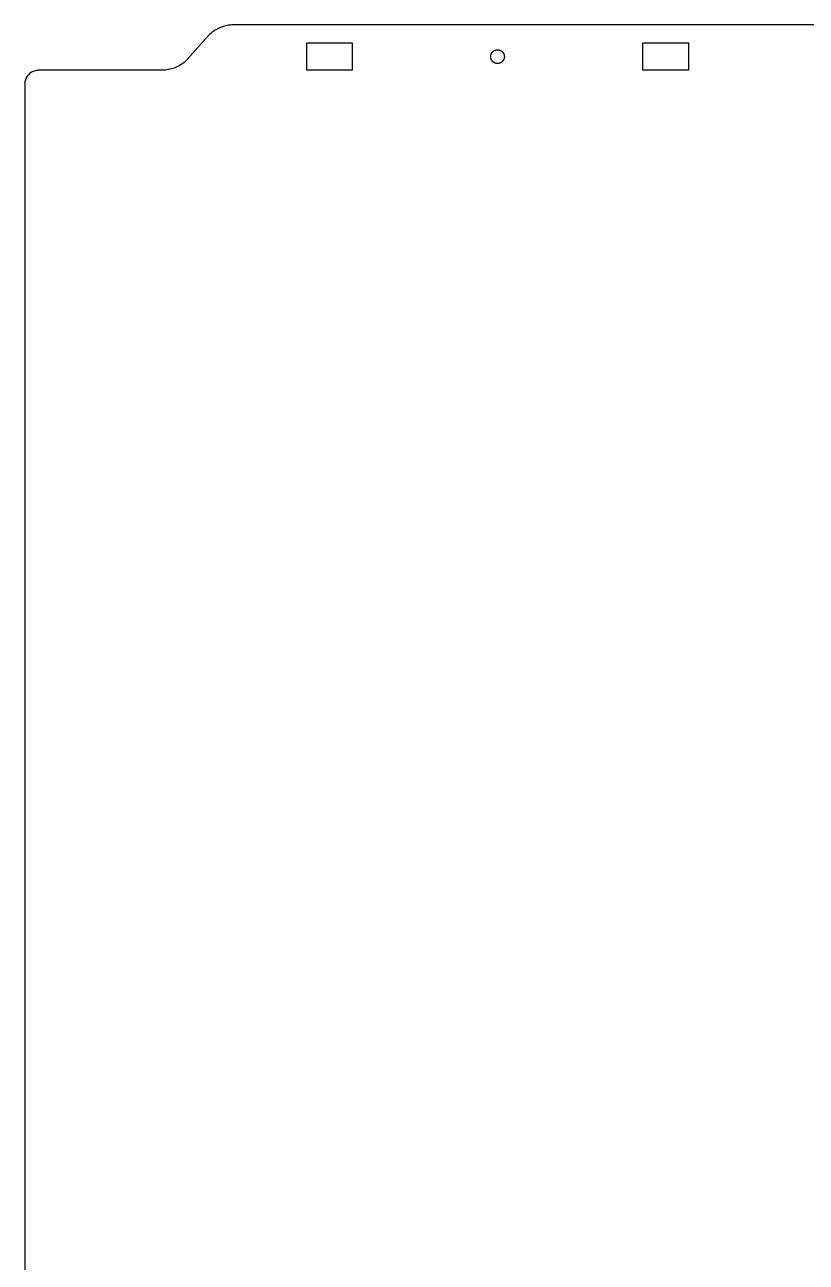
# Model space of a CAD drawing. Header units: metres. Extents: x -178 to 166, y -272 to 272.
# Drawn here: x -177.5 to -6, y 0 to 271.5 of the extents above; entities that cross this region are included whole.
import ezdxf

# ---------------------------------------------------------------- set-up
doc = ezdxf.new("R2010")
doc.units = ezdxf.units.M

msp = doc.modelspace()

# ---------------------------------------------------------------- linework, layer by layer
for p, q in [((-131.5, 271.5), (-131.814, 271.494)), ((119.5, 271.5), (-131.5, 271.5)), ((-137.157, 269.157), (-141.843, 263.843)), ((-136.93, 269.375), (-137.157, 269.157)), ((-136.696, 269.583), (-136.93, 269.375)), ((-136.453, 269.783), (-136.696, 269.583)), ((-136.202, 269.972), (-136.453, 269.783)), ((-135.945, 270.152), (-136.202, 269.972)), ((-135.68, 270.321), (-135.945, 270.152)), ((-135.409, 270.48), (-135.68, 270.321)), ((-135.132, 270.628), (-135.409, 270.48)), ((-134.849, 270.765), (-135.132, 270.628)), ((-134.561, 270.891), (-134.849, 270.765)), ((-134.269, 271.006), (-134.561, 270.891)), ((-133.972, 271.108), (-134.269, 271.006)), ((-133.672, 271.2), (-133.972, 271.108)), ((-133.368, 271.279), (-133.672, 271.2)), ((-133.061, 271.346), (-133.368, 271.279)), ((-132.751, 271.402), (-133.061, 271.346)), ((-132.44, 271.445), (-132.751, 271.402)), ((-132.128, 271.475), (-132.44, 271.445)), ((-131.814, 271.494), (-132.128, 271.475)), ((-115.625, 261.5), (-115.625, 267.5)), ((-115.625, 267.5), (-105.625, 267.5)), ((-105.625, 267.5), (-105.625, 261.5)), ((-41.875, 261.5), (-41.875, 267.5)), ((-41.875, 267.5), (-31.875, 267.5)), ((-31.875, 267.5), (-31.875, 261.5)), ((-142.304, 263.417), (-142.547, 263.217)), ((-142.07, 263.625), (-142.304, 263.417)), ((-141.843, 263.843), (-142.07, 263.625)), ((-75.25, 264.5), (-75.2498, 264.526)), ((-75.2498, 264.474), (-75.25, 264.5)), ((-75.2498, 264.526), (-75.2491, 264.552)), ((-75.2491, 264.448), (-75.2498, 264.474)), ((-75.2491, 264.552), (-75.2479, 264.578)), ((-75.2479, 264.421), (-75.2491, 264.448)), ((-75.2479, 264.578), (-75.2463, 264.605)), ((-75.2463, 264.395), (-75.2479, 264.421)), ((-75.2463, 264.605), (-75.2443, 264.631)), ((-75.2443, 264.369), (-75.2463, 264.395)), ((-75.2443, 264.631), (-75.2418, 264.657)), ((-75.2418, 264.343), (-75.2443, 264.369)), ((-75.2418, 264.657), (-75.2388, 264.683)), ((-75.2388, 264.317), (-75.2418, 264.343)), ((-75.2388, 264.683), (-75.2354, 264.709)), ((-75.2354, 264.291), (-75.2388, 264.317)), ((-75.2354, 264.709), (-75.2315, 264.735)), ((-75.2315, 264.265), (-75.2354, 264.291)), ((-75.2315, 264.735), (-75.2272, 264.76)), ((-75.2272, 264.24), (-75.2315, 264.265)), ((-75.2272, 264.76), (-75.2224, 264.786)), ((-75.2224, 264.214), (-75.2272, 264.24)), ((-75.2224, 264.786), (-75.2172, 264.812)), ((-75.2172, 264.188), (-75.2224, 264.214)), ((-75.2172, 264.812), (-75.2115, 264.837)), ((-75.2115, 264.163), (-75.2172, 264.188)), ((-75.2115, 264.837), (-75.2054, 264.863)), ((-75.2054, 264.137), (-75.2115, 264.163)), ((-75.2054, 264.863), (-75.1989, 264.888)), ((-75.1989, 264.112), (-75.2054, 264.137)), ((-75.1989, 264.888), (-75.1919, 264.913)), ((-75.1919, 264.087), (-75.1989, 264.112)), ((-75.1919, 264.913), (-75.1844, 264.939)), ((-75.1844, 264.061), (-75.1919, 264.087)), ((-75.1844, 264.939), (-75.1766, 264.964)), ((-75.1766, 264.036), (-75.1844, 264.061)), ((-75.1766, 264.964), (-75.1683, 264.988)), ((-75.1683, 264.012), (-75.1766, 264.036)), ((-75.1683, 264.988), (-75.1595, 265.013)), ((-75.1595, 263.987), (-75.1683, 264.012)), ((-75.1595, 265.013), (-75.1504, 265.038)), ((-75.1504, 263.962), (-75.1595, 263.987)), ((-75.1504, 265.038), (-75.1408, 265.062)), ((-75.1408, 263.938), (-75.1504, 263.962)), ((-75.1408, 265.062), (-75.1308, 265.086)), ((-75.1308, 263.914), (-75.1408, 263.938)), ((-75.1308, 265.086), (-75.1203, 265.11)), ((-75.1203, 263.89), (-75.1308, 263.914)), ((-75.1203, 265.11), (-75.1095, 265.134)), ((-75.1095, 263.866), (-75.1203, 263.89)), ((-75.1095, 265.134), (-75.0982, 265.158)), ((-75.0982, 263.842), (-75.1095, 263.866)), ((-75.0982, 265.158), (-75.0865, 265.181)), ((-75.0865, 263.819), (-75.0982, 263.842)), ((-75.0865, 265.181), (-75.0744, 265.204)), ((-75.0744, 263.796), (-75.0865, 263.819)), ((-75.0744, 265.204), (-75.0619, 265.227)), ((-75.0619, 263.773), (-75.0744, 263.796)), ((-75.0619, 265.227), (-75.049, 265.25)), ((-75.049, 263.75), (-75.0619, 263.773)), ((-75.049, 265.25), (-75.0357, 265.273)), ((-75.0357, 263.727), (-75.049, 263.75)), ((-75.0357, 265.273), (-75.0221, 265.295)), ((-75.0221, 263.705), (-75.0357, 263.727)), ((-75.0221, 265.295), (-75.008, 265.317)), ((-75.008, 263.683), (-75.0221, 263.705)), ((-75.008, 265.317), (-74.9935, 265.339)), ((-74.9935, 263.661), (-75.008, 263.683)), ((-74.9935, 265.339), (-74.9787, 265.36)), ((-74.9787, 263.64), (-74.9935, 263.661)), ((-74.9787, 265.36), (-74.9635, 265.382)), ((-74.9635, 263.618), (-74.9787, 263.64)), ((-74.9635, 265.382), (-74.948, 265.403)), ((-74.948, 263.597), (-74.9635, 263.618)), ((-74.948, 265.403), (-74.932, 265.423)), ((-74.932, 263.577), (-74.948, 263.597)), ((-74.932, 265.423), (-74.9157, 265.444)), ((-74.9157, 263.556), (-74.932, 263.577)), ((-74.9157, 265.444), (-74.8991, 265.464)), ((-74.8991, 263.536), (-74.9157, 263.556)), ((-74.8991, 265.464), (-74.882, 265.484)), ((-74.882, 263.516), (-74.8991, 263.536)), ((-74.882, 265.484), (-74.8647, 265.504)), ((-74.8647, 263.496), (-74.882, 263.516)), ((-74.8647, 265.504), (-74.847, 265.523)), ((-74.847, 263.477), (-74.8647, 263.496)), ((-74.847, 265.523), (-74.829, 265.542)), ((-74.829, 263.458), (-74.847, 263.477)), ((-74.829, 265.542), (-74.8107, 265.561)), ((-74.8107, 263.439), (-74.829, 263.458)), ((-74.8107, 265.561), (-74.792, 265.579)), ((-74.792, 263.421), (-74.8107, 263.439)), ((-74.792, 265.579), (-74.773, 265.597)), ((-74.773, 263.403), (-74.792, 263.421)), ((-74.773, 265.597), (-74.7537, 265.615)), ((-74.7537, 263.385), (-74.773, 263.403)), ((-74.7537, 265.615), (-74.7341, 265.632)), ((-74.7341, 263.368), (-74.7537, 263.385)), ((-74.7341, 265.632), (-74.7142, 265.649)), ((-74.7142, 263.351), (-74.7341, 263.368)), ((-74.7142, 265.649), (-74.694, 265.666)), ((-74.694, 265.666), (-74.6735, 265.682)), ((-74.6735, 265.682), (-74.6527, 265.698)), ((-74.6527, 265.698), (-74.6317, 265.714)), ((-74.6317, 265.714), (-74.6104, 265.729)), ((-74.6104, 265.729), (-74.5888, 265.744)), ((-74.5888, 265.744), (-74.567, 265.758)), ((-74.567, 265.758), (-74.5449, 265.772)), ((-74.5449, 265.772), (-74.5226, 265.786)), ((-74.5226, 265.786), (-74.5, 265.799)), ((-74.5, 265.799), (-74.4772, 265.812)), ((-74.4772, 265.812), (-74.4542, 265.824)), ((-74.4542, 265.824), (-74.431, 265.837)), ((-74.431, 265.837), (-74.4075, 265.848)), ((-74.4075, 265.848), (-74.3839, 265.859)), ((-74.3839, 265.859), (-74.3601, 265.87)), ((-74.3601, 265.87), (-74.3361, 265.881)), ((-74.3361, 265.881), (-74.3119, 265.891)), ((-74.3119, 265.891), (-74.2876, 265.9)), ((-74.2876, 265.9), (-74.263, 265.91)), ((-74.263, 265.91), (-74.2383, 265.918)), ((-74.2383, 265.918), (-74.2135, 265.927)), ((-74.2135, 265.927), (-74.1886, 265.934)), ((-74.1886, 265.934), (-74.1635, 265.942)), ((-74.1635, 265.942), (-74.1382, 265.949)), ((-74.1382, 265.949), (-74.1129, 265.955)), ((-74.1129, 265.955), (-74.0874, 265.962)), ((-74.0874, 265.962), (-74.0619, 265.967)), ((-74.0619, 265.967), (-74.0362, 265.972)), ((-74.0362, 265.972), (-74.0105, 265.977)), ((-74.0105, 265.977), (-73.9846, 265.982)), ((-73.9846, 265.982), (-73.9588, 265.985)), ((-73.9588, 265.985), (-73.9328, 265.989)), ((-73.9328, 265.989), (-73.9068, 265.992)), ((-73.9068, 265.992), (-73.8807, 265.994)), ((-73.8807, 265.994), (-73.8546, 265.996)), ((-73.8546, 265.996), (-73.8285, 265.998)), ((-73.8285, 265.998), (-73.8023, 265.999)), ((-73.8023, 265.999), (-73.7762, 266)), ((-73.7762, 266), (-73.75, 266)), ((-73.75, 266), (-73.7238, 266)), ((-73.7238, 266), (-73.6976, 265.999)), ((-73.6976, 265.999), (-73.6715, 265.998)), ((-73.6715, 265.998), (-73.6454, 265.996)), ((-73.6454, 265.996), (-73.6193, 265.994)), ((-73.6193, 265.994), (-73.5932, 265.992)), ((-73.5932, 265.992), (-73.5672, 265.989)), ((-73.5672, 265.989), (-73.5412, 265.985)), ((-73.5412, 265.985), (-73.5153, 265.982)), ((-73.5153, 265.982), (-73.4895, 265.977)), ((-73.4895, 265.977), (-73.4638, 265.972)), ((-73.4638, 265.972), (-73.4381, 265.967)), ((-73.4381, 265.967), (-73.4126, 265.962)), ((-73.4126, 265.962), (-73.3871, 265.955)), ((-73.3871, 265.955), (-73.3618, 265.949)), ((-73.3618, 265.949), (-73.3365, 265.942)), ((-73.3365, 265.942), (-73.3114, 265.934)), ((-73.3114, 265.934), (-73.2865, 265.927)), ((-73.2865, 265.927), (-73.2616, 265.918)), ((-73.2616, 265.918), (-73.237, 265.91)), ((-73.237, 265.91), (-73.2124, 265.9)), ((-73.2124, 265.9), (-73.1881, 265.891)), ((-73.1881, 265.891), (-73.1639, 265.881)), ((-73.1639, 265.881), (-73.1399, 265.87)), ((-73.1399, 265.87), (-73.1161, 265.859)), ((-73.1161, 265.859), (-73.0924, 265.848)), ((-73.0924, 265.848), (-73.069, 265.837)), ((-73.069, 265.837), (-73.0458, 265.824)), ((-73.0458, 265.824), (-73.0228, 265.812)), ((-73.0228, 265.812), (-73, 265.799)), ((-73, 265.799), (-72.9774, 265.786)), ((-72.9774, 265.786), (-72.9551, 265.772)), ((-72.9551, 265.772), (-72.933, 265.758)), ((-72.933, 265.758), (-72.9112, 265.744)), ((-72.9112, 265.744), (-72.8896, 265.729)), ((-72.8896, 265.729), (-72.8683, 265.714)), ((-72.8683, 265.714), (-72.8473, 265.698)), ((-72.8473, 265.698), (-72.8265, 265.682)), ((-72.8265, 265.682), (-72.806, 265.666)), ((-72.806, 265.666), (-72.7858, 265.649)), ((-72.7858, 265.649), (-72.7659, 265.632)), ((-72.7659, 263.368), (-72.7858, 263.351)), ((-72.7659, 265.632), (-72.7463, 265.615)), ((-72.7463, 263.385), (-72.7659, 263.368)), ((-72.7463, 265.615), (-72.727, 265.597)), ((-72.727, 263.403), (-72.7463, 263.385)), ((-72.727, 265.597), (-72.708, 265.579)), ((-72.708, 263.421), (-72.727, 263.403)), ((-72.708, 265.579), (-72.6893, 265.561)), ((-72.6893, 263.439), (-72.708, 263.421)), ((-72.6893, 265.561), (-72.671, 265.542)), ((-72.671, 263.458), (-72.6893, 263.439)), ((-72.671, 265.542), (-72.653, 265.523)), ((-72.653, 263.477), (-72.671, 263.458)), ((-72.653, 265.523), (-72.6353, 265.504)), ((-72.6353, 263.496), (-72.653, 263.477)), ((-72.6353, 265.504), (-72.6179, 265.484)), ((-72.6179, 263.516), (-72.6353, 263.496)), ((-72.6179, 265.484), (-72.6009, 265.464)), ((-72.6009, 263.536), (-72.6179, 263.516)), ((-72.6009, 265.464), (-72.5843, 265.444)), ((-72.5843, 263.556), (-72.6009, 263.536)), ((-72.5843, 265.444), (-72.568, 265.423)), ((-72.568, 263.577), (-72.5843, 263.556)), ((-72.568, 265.423), (-72.552, 265.403)), ((-72.552, 263.597), (-72.568, 263.577)), ((-72.552, 265.403), (-72.5365, 265.382)), ((-72.5365, 263.618), (-72.552, 263.597)), ((-72.5365, 265.382), (-72.5213, 265.36)), ((-72.5213, 263.64), (-72.5365, 263.618)), ((-72.5213, 265.36), (-72.5064, 265.339)), ((-72.5064, 263.661), (-72.5213, 263.64)), ((-72.5064, 265.339), (-72.492, 265.317)), ((-72.492, 263.683), (-72.5064, 263.661)), ((-72.492, 265.317), (-72.4779, 265.295)), ((-72.4779, 263.705), (-72.492, 263.683)), ((-72.4779, 265.295), (-72.4642, 265.273)), ((-72.4642, 263.727), (-72.4779, 263.705)), ((-72.4642, 265.273), (-72.451, 265.25)), ((-72.451, 263.75), (-72.4642, 263.727)), ((-72.451, 265.25), (-72.4381, 265.227)), ((-72.4381, 263.773), (-72.451, 263.75)), ((-72.4381, 265.227), (-72.4256, 265.204)), ((-72.4256, 263.796), (-72.4381, 263.773)), ((-72.4256, 265.204), (-72.4135, 265.181)), ((-72.4135, 263.819), (-72.4256, 263.796)), ((-72.4135, 265.181), (-72.4018, 265.158)), ((-72.4018, 263.842), (-72.4135, 263.819)), ((-72.4018, 265.158), (-72.3905, 265.134)), ((-72.3905, 263.866), (-72.4018, 263.842)), ((-72.3905, 265.134), (-72.3797, 265.11)), ((-72.3797, 263.89), (-72.3905, 263.866)), ((-72.3797, 265.11), (-72.3692, 265.086)), ((-72.3692, 263.914), (-72.3797, 263.89)), ((-72.3692, 265.086), (-72.3592, 265.062)), ((-72.3592, 263.938), (-72.3692, 263.914)), ((-72.3592, 265.062), (-72.3496, 265.038)), ((-72.3496, 263.962), (-72.3592, 263.938)), ((-72.3496, 265.038), (-72.3405, 265.013)), ((-72.3405, 263.987), (-72.3496, 263.962)), ((-72.3405, 265.013), (-72.3317, 264.988)), ((-72.3317, 264.012), (-72.3405, 263.987)), ((-72.3317, 264.988), (-72.3234, 264.964)), ((-72.3234, 264.036), (-72.3317, 264.012)), ((-72.3234, 264.964), (-72.3155, 264.939)), ((-72.3155, 264.061), (-72.3234, 264.036)), ((-72.3155, 264.939), (-72.3081, 264.913)), ((-72.3081, 264.087), (-72.3155, 264.061)), ((-72.3081, 264.913), (-72.3011, 264.888)), ((-72.3011, 264.112), (-72.3081, 264.087)), ((-72.3011, 264.888), (-72.2946, 264.863)), ((-72.2946, 264.137), (-72.3011, 264.112)), ((-72.2946, 264.863), (-72.2884, 264.837)), ((-72.2884, 264.163), (-72.2946, 264.137)), ((-72.2884, 264.837), (-72.2828, 264.812)), ((-72.2828, 264.188), (-72.2884, 264.163)), ((-72.2828, 264.812), (-72.2776, 264.786)), ((-72.2776, 264.214), (-72.2828, 264.188)), ((-72.2776, 264.786), (-72.2728, 264.76)), ((-72.2728, 264.24), (-72.2776, 264.214)), ((-72.2728, 264.76), (-72.2685, 264.735)), ((-72.2685, 264.265), (-72.2728, 264.24)), ((-72.2685, 264.735), (-72.2646, 264.709)), ((-72.2646, 264.291), (-72.2685, 264.265)), ((-72.2646, 264.709), (-72.2612, 264.683)), ((-72.2612, 264.317), (-72.2646, 264.291)), ((-72.2612, 264.683), (-72.2582, 264.657)), ((-72.2582, 264.343), (-72.2612, 264.317)), ((-72.2582, 264.657), (-72.2557, 264.631)), ((-72.2557, 264.369), (-72.2582, 264.343)), ((-72.2557, 264.631), (-72.2536, 264.605)), ((-72.2536, 264.395), (-72.2557, 264.369)), ((-72.2536, 264.605), (-72.252, 264.578)), ((-72.252, 264.421), (-72.2536, 264.395)), ((-72.252, 264.578), (-72.2509, 264.552)), ((-72.2509, 264.448), (-72.252, 264.421)), ((-72.2509, 264.552), (-72.2502, 264.526)), ((-72.2502, 264.474), (-72.2509, 264.448)), ((-72.2502, 264.526), (-72.25, 264.5)), ((-72.25, 264.5), (-72.2502, 264.474)), ((-176.448, 260.781), (-176.621, 260.621)), ((-176.263, 260.927), (-176.448, 260.781)), ((-176.068, 261.058), (-176.263, 260.927)), ((-175.862, 261.173), (-176.068, 261.058)), ((-175.648, 261.272), (-175.862, 261.173)), ((-175.427, 261.353), (-175.648, 261.272)), ((-175.2, 261.417), (-175.427, 261.353)), ((-174.969, 261.463), (-175.2, 261.417)), ((-174.735, 261.491), (-174.969, 261.463)), ((-174.5, 261.5), (-174.735, 261.491)), ((-147.5, 261.5), (-174.5, 261.5)), ((-147.186, 261.506), (-147.5, 261.5)), ((-146.872, 261.525), (-147.186, 261.506)), ((-146.56, 261.555), (-146.872, 261.525)), ((-146.249, 261.598), (-146.56, 261.555)), ((-145.939, 261.654), (-146.249, 261.598)), ((-145.632, 261.721), (-145.939, 261.654)), ((-145.328, 261.8), (-145.632, 261.721)), ((-145.028, 261.892), (-145.328, 261.8)), ((-144.731, 261.994), (-145.028, 261.892)), ((-144.439, 262.109), (-144.731, 261.994)), ((-144.151, 262.235), (-144.439, 262.109)), ((-143.868, 262.372), (-144.151, 262.235)), ((-143.591, 262.52), (-143.868, 262.372)), ((-143.32, 262.679), (-143.591, 262.52)), ((-143.055, 262.848), (-143.32, 262.679)), ((-142.798, 263.028), (-143.055, 262.848)), ((-142.547, 263.217), (-142.798, 263.028)), ((-105.625, 261.5), (-115.625, 261.5)), ((-74.694, 263.334), (-74.7142, 263.351)), ((-74.6735, 263.318), (-74.694, 263.334)), ((-74.6527, 263.302), (-74.6735, 263.318)), ((-74.6317, 263.286), (-74.6527, 263.302)), ((-74.6104, 263.271), (-74.6317, 263.286)), ((-74.5888, 263.256), (-74.6104, 263.271)), ((-74.567, 263.242), (-74.5888, 263.256)), ((-74.5449, 263.228), (-74.567, 263.242)), ((-74.5226, 263.214), (-74.5449, 263.228)), ((-74.5, 263.201), (-74.5226, 263.214)), ((-74.4772, 263.188), (-74.5, 263.201)), ((-74.4542, 263.176), (-74.4772, 263.188)), ((-74.431, 263.163), (-74.4542, 263.176)), ((-74.4075, 263.152), (-74.431, 263.163)), ((-74.3839, 263.141), (-74.4075, 263.152)), ((-74.3601, 263.13), (-74.3839, 263.141)), ((-74.3361, 263.119), (-74.3601, 263.13)), ((-74.3119, 263.109), (-74.3361, 263.119)), ((-74.2876, 263.1), (-74.3119, 263.109)), ((-74.263, 263.09), (-74.2876, 263.1)), ((-74.2383, 263.082), (-74.263, 263.09)), ((-74.2135, 263.073), (-74.2383, 263.082)), ((-74.1886, 263.066), (-74.2135, 263.073)), ((-74.1635, 263.058), (-74.1886, 263.066)), ((-74.1382, 263.051), (-74.1635, 263.058)), ((-74.1129, 263.045), (-74.1382, 263.051)), ((-74.0874, 263.038), (-74.1129, 263.045)), ((-74.0619, 263.033), (-74.0874, 263.038)), ((-74.0362, 263.028), (-74.0619, 263.033)), ((-74.0105, 263.023), (-74.0362, 263.028)), ((-73.9846, 263.018), (-74.0105, 263.023)), ((-73.9588, 263.015), (-73.9846, 263.018)), ((-73.9328, 263.011), (-73.9588, 263.015)), ((-73.9068, 263.008), (-73.9328, 263.011)), ((-73.8807, 263.006), (-73.9068, 263.008)), ((-73.8546, 263.004), (-73.8807, 263.006)), ((-73.8285, 263.002), (-73.8546, 263.004)), ((-73.8023, 263.001), (-73.8285, 263.002)), ((-73.7762, 263), (-73.8023, 263.001)), ((-73.75, 263), (-73.7762, 263)), ((-73.7238, 263), (-73.75, 263)), ((-73.6976, 263.001), (-73.7238, 263)), ((-73.6715, 263.002), (-73.6976, 263.001)), ((-73.6454, 263.004), (-73.6715, 263.002)), ((-73.6193, 263.006), (-73.6454, 263.004)), ((-73.5932, 263.008), (-73.6193, 263.006)), ((-73.5672, 263.011), (-73.5932, 263.008)), ((-73.5412, 263.015), (-73.5672, 263.011)), ((-73.5153, 263.018), (-73.5412, 263.015)), ((-73.4895, 263.023), (-73.5153, 263.018)), ((-73.4638, 263.028), (-73.4895, 263.023)), ((-73.4381, 263.033), (-73.4638, 263.028)), ((-73.4126, 263.038), (-73.4381, 263.033)), ((-73.3871, 263.045), (-73.4126, 263.038)), ((-73.3618, 263.051), (-73.3871, 263.045)), ((-73.3365, 263.058), (-73.3618, 263.051)), ((-73.3114, 263.066), (-73.3365, 263.058)), ((-73.2865, 263.073), (-73.3114, 263.066)), ((-73.2616, 263.082), (-73.2865, 263.073)), ((-73.237, 263.09), (-73.2616, 263.082)), ((-73.2124, 263.1), (-73.237, 263.09)), ((-73.1881, 263.109), (-73.2124, 263.1)), ((-73.1639, 263.119), (-73.1881, 263.109)), ((-73.1399, 263.13), (-73.1639, 263.119)), ((-73.1161, 263.141), (-73.1399, 263.13)), ((-73.0924, 263.152), (-73.1161, 263.141)), ((-73.069, 263.163), (-73.0924, 263.152)), ((-73.0458, 263.176), (-73.069, 263.163)), ((-73.0228, 263.188), (-73.0458, 263.176)), ((-73, 263.201), (-73.0228, 263.188)), ((-72.9774, 263.214), (-73, 263.201)), ((-72.9551, 263.228), (-72.9774, 263.214)), ((-72.933, 263.242), (-72.9551, 263.228)), ((-72.9112, 263.256), (-72.933, 263.242)), ((-72.8896, 263.271), (-72.9112, 263.256)), ((-72.8683, 263.286), (-72.8896, 263.271)), ((-72.8473, 263.302), (-72.8683, 263.286)), ((-72.8265, 263.318), (-72.8473, 263.302)), ((-72.806, 263.334), (-72.8265, 263.318)), ((-72.7858, 263.351), (-72.806, 263.334)), ((-31.875, 261.5), (-41.875, 261.5)), ((-177.491, 258.735), (-177.5, 258.5)), ((-177.5, 258.5), (-177.5, -268.5)), ((-177.463, 258.969), (-177.491, 258.735)), ((-177.417, 259.2), (-177.463, 258.969)), ((-177.353, 259.427), (-177.417, 259.2)), ((-177.272, 259.648), (-177.353, 259.427)), ((-177.173, 259.862), (-177.272, 259.648)), ((-177.058, 260.067), (-177.173, 259.862)), ((-176.927, 260.263), (-177.058, 260.067)), ((-176.781, 260.448), (-176.927, 260.263)), ((-176.621, 260.621), (-176.781, 260.448))]:
    msp.add_line(p, q)

doc.saveas('drawing.dxf')
